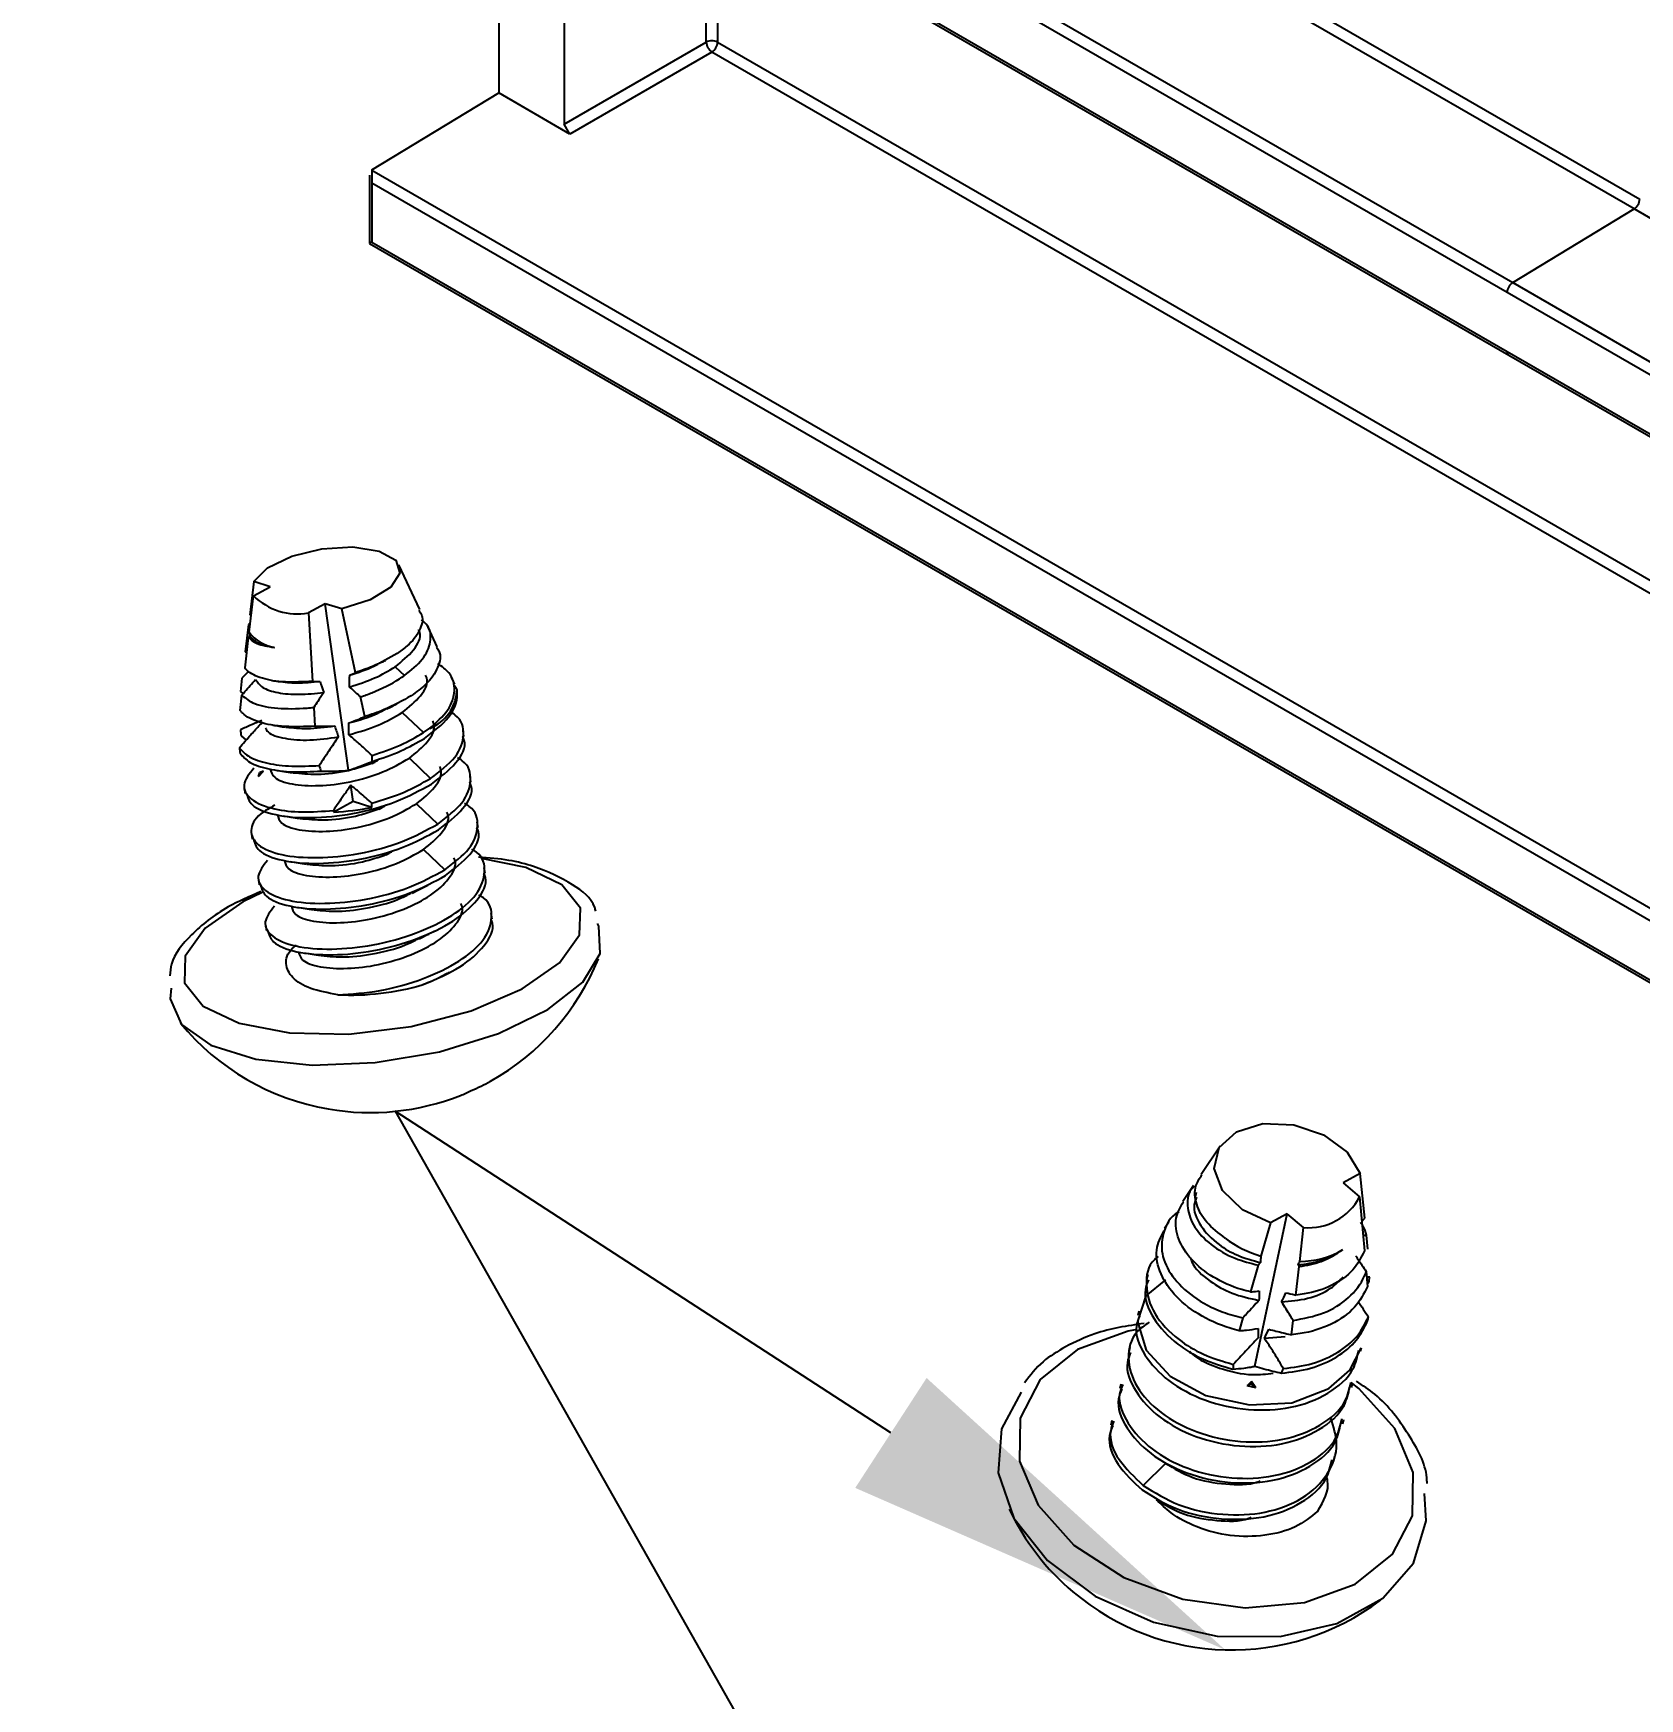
# Model space of a CAD drawing. Extents: x -3.1 to 9.8, y -8.5 to 0.
# Drawn here: x 6.206 to 7.126, y -4.188 to -3.234 of the extents above; entities that cross this region are included whole.
import ezdxf
from ezdxf import colors
from ezdxf.entities.mleader import LeaderData, LeaderLine
from ezdxf.math import Vec2, Vec3

# ---------------------------------------------------------------- set-up
doc = ezdxf.new("R2010")
doc.units = 0
doc.header["$LTSCALE"] = 0.5
doc.header["$MEASUREMENT"] = 0
for name, color, linetype in [('End Cap', 92, 'CONTINUOUS'), ('FAB DWG', 221, 'CONTINUOUS'), ('Hardware', 242, 'CONTINUOUS')]:
    doc.layers.add(name, color=color, linetype=linetype)
doc.styles.add('LSAD_Standard', font='arial.ttf')

msp = doc.modelspace()

# ---------------------------------------------------------------- linework, layer by layer
at = {"layer": 'End Cap', "transparency": 16777216}
for p, q in [((7.12278, -3.33429), (6.56908, -3.01465)), ((6.5723, -3.00898), (7.126, -3.32863)), ((7.05006, -3.38219), (6.49437, -3.0614)), ((6.49776, -3.05583), (7.05327, -3.37652)), ((6.49437, -3.09513), (7.05006, -3.41592)), ((6.49534, -3.09727), (7.05103, -3.41806)), ((6.47228, -3.1046), (6.47228, -3.26785)), ((6.50974, -3.10558), (6.50974, -3.28566)), ((6.59114, -3.23867), (6.59114, -3.15257)), ((6.59766, -3.15633), (6.59766, -3.23871)), ((6.50974, -3.28566), (6.59114, -3.23867)), ((6.59444, -3.24438), (6.51304, -3.29137)), ((7.31088, -3.65798), (6.59444, -3.24438)), ((6.59766, -3.23871), (7.29782, -3.64291)), ((6.39964, -3.31197), (6.47228, -3.26785)), ((6.51304, -3.29137), (6.47228, -3.26785)), ((6.51304, -3.29137), (6.50974, -3.28566)), ((6.39828, -3.315), (6.39828, -3.35412)), ((6.39964, -3.31197), (6.39956, -3.31203)), ((6.39956, -3.31203), (6.39964, -3.3196)), ((6.39956, -3.31203), (7.36324, -3.86835)), ((6.39964, -3.3196), (6.39964, -3.35333)), ((7.36324, -3.87587), (6.39964, -3.3196)), ((7.05327, -3.37652), (7.12278, -3.33429)), ((7.27168, -3.42025), (7.12278, -3.33429)), ((6.39964, -3.35333), (6.39828, -3.35412)), ((6.39828, -3.35412), (7.70378, -4.10777)), ((6.39964, -3.35333), (7.70047, -4.10428)), ((7.05327, -3.37652), (7.27168, -3.5026)), ((7.27168, -3.51012), (7.05006, -3.38219)), ((7.05006, -3.41592), (7.27168, -3.54386)), ((7.05103, -3.41806), (7.27168, -3.54543))]:
    msp.add_line(p, q, dxfattribs=at)
for centre, radius, start, end in [((6.59435, -3.24512), 0.0072, 62.6826, 116.45217), ((6.59865, -3.23814), 0.00753, 183.98784, 236.01314), ((6.59046, -3.23838), 0.0072, 303.54163, 357.32277), ((7.1188, -3.32829), 0.0072, 303.53498, 357.32943), ((7.05725, -3.38252), 0.0072, 123.54128, 177.32409), ((7.05228, -3.4162), 0.00224, 172.78692, 235.90629)]:
    msp.add_arc(centre, radius, start, end, dxfattribs=at)
at = {"layer": 'Hardware', "linetype": 'Continuous', "lineweight": 25, "transparency": 16777216}
for p, q in [((6.4271, -3.56385), (6.41512, -3.53821)), ((6.33198, -3.54781), (6.32961, -3.56715)), ((6.34141, -3.55075), (6.33198, -3.54781)), ((6.32933, -3.57678), (6.33174, -3.55601)), ((6.33174, -3.55601), (6.34141, -3.55075)), ((6.37292, -3.56057), (6.36325, -3.56582)), ((6.36325, -3.56582), (6.3655, -3.60501)), ((6.38631, -3.65589), (6.37292, -3.56057)), ((6.38235, -3.5635), (6.37292, -3.56057)), ((6.39016, -3.60004), (6.38235, -3.5635)), ((6.32896, -3.57243), (6.32705, -3.58805)), ((6.32989, -3.572), (6.32896, -3.57243)), ((6.4371, -3.58525), (6.43179, -3.57389)), ((6.32694, -3.59735), (6.32896, -3.57996)), ((6.32705, -3.58805), (6.32793, -3.58882)), ((6.32896, -3.57996), (6.32964, -3.57917)), ((6.41302, -3.59663), (6.41831, -3.60166)), ((6.32841, -3.59987), (6.32519, -3.60325)), ((6.3655, -3.60501), (6.36994, -3.60501)), ((6.38688, -3.6014), (6.39016, -3.60004)), ((6.44708, -3.60662), (6.44531, -3.60283)), ((6.32412, -3.62167), (6.32513, -3.61295)), ((6.39554, -3.62521), (6.39313, -3.61394)), ((6.36636, -3.61993), (6.36698, -3.63071)), ((6.41706, -3.62281), (6.42925, -3.6344)), ((6.42925, -3.6344), (6.4329, -3.63192)), ((6.45236, -3.63652), (6.45185, -3.63325)), ((6.32468, -3.63621), (6.32759, -3.63865)), ((6.4211, -3.64899), (6.43329, -3.66058)), ((6.33461, -3.6595), (6.33757, -3.65642)), ((6.33461, -3.6595), (6.33539, -3.65726)), ((6.33757, -3.65642), (6.33539, -3.65726)), ((6.33645, -3.65759), (6.33539, -3.65726)), ((6.4564, -3.6627), (6.4559, -3.65943)), ((6.32651, -3.66601), (6.32702, -3.66928)), ((6.38884, -3.67391), (6.37781, -3.67991)), ((6.38884, -3.67391), (6.38753, -3.66454)), ((6.3996, -3.67726), (6.38884, -3.67391)), ((6.42515, -3.67518), (6.43733, -3.68676)), ((6.33056, -3.69219), (6.33106, -3.69546)), ((6.46044, -3.68889), (6.45994, -3.68561)), ((6.42919, -3.70136), (6.44138, -3.71295)), ((6.48773, -3.71171), (6.46241, -3.70656)), ((6.46449, -3.71507), (6.46398, -3.7118)), ((6.3346, -3.71837), (6.33511, -3.72165)), ((6.46853, -3.74125), (6.46803, -3.73798)), ((6.33865, -3.74456), (6.33915, -3.74783)), ((6.44406, -3.77191), (6.4444, -3.77184)), ((6.88563, -3.87128), (6.8747, -3.8875)), ((6.96577, -3.88711), (6.95616, -3.89239)), ((6.95616, -3.89239), (6.96554, -3.90031)), ((6.96846, -3.91269), (6.96577, -3.88711)), ((6.87041, -3.89388), (6.86421, -3.90307)), ((6.87192, -3.89798), (6.87132, -3.90043)), ((6.96554, -3.90031), (6.96829, -3.93138)), ((6.90544, -3.99749), (6.92405, -3.91007)), ((6.92405, -3.91007), (6.91444, -3.91536)), ((6.93343, -3.91799), (6.92405, -3.91007)), ((6.85622, -3.91494), (6.85375, -3.91861)), ((6.91444, -3.91536), (6.90892, -3.93433)), ((6.93122, -3.93742), (6.93343, -3.91799)), ((6.96679, -3.91446), (6.96846, -3.91269)), ((6.97031, -3.93033), (6.96948, -3.92244)), ((6.90741, -3.93951), (6.90295, -3.95484)), ((6.90873, -3.93806), (6.90741, -3.93951)), ((6.92904, -3.95667), (6.93089, -3.94039)), ((6.93089, -3.94039), (6.93033, -3.93947)), ((6.84413, -3.94498), (6.84349, -3.94759)), ((6.96933, -3.94321), (6.97009, -3.95176)), ((6.97133, -3.94639), (6.96962, -3.94644)), ((6.96996, -3.95028), (6.9708, -3.9494)), ((6.83901, -3.96587), (6.83837, -3.96848)), ((6.89861, -3.96975), (6.89647, -3.9771)), ((6.92646, -3.97942), (6.92738, -3.97127)), ((6.83388, -3.98676), (6.83324, -3.98937)), ((6.91099, -3.98144), (6.92289, -3.98043)), ((6.96609, -3.98873), (6.96653, -3.98692)), ((6.82876, -4.00765), (6.82812, -4.01026)), ((6.9036, -4.00615), (6.90114, -4.0087)), ((6.90331, -4.00751), (6.90114, -4.0087)), ((6.90331, -4.00751), (6.9036, -4.00615)), ((6.90612, -4.00988), (6.90331, -4.00751)), ((6.90612, -4.00988), (6.9036, -4.00615)), ((6.96096, -4.00963), (6.9616, -4.00701)), ((6.90612, -4.00988), (6.90114, -4.0087)), ((6.82364, -4.02854), (6.82299, -4.03115)), ((6.95584, -4.03052), (6.95648, -4.0279)), ((6.8543, -4.05311), (6.84157, -4.06576)), ((6.95072, -4.05141), (6.95136, -4.0488))]:
    msp.add_line(p, q, dxfattribs=at)
at = {"layer": 'Hardware', "linetype": 'Continuous', "lineweight": 25, "transparency": 16777216, "flags": 128}
for points in [[(6.33198, -3.54781), (6.33983, -3.5399), (6.35367, -3.53324), (6.37102, -3.52901), (6.38877, -3.52797), (6.40377, -3.53032), (6.41332, -3.53562), (6.41572, -3.54294), (6.41055, -3.55096), (6.39872, -3.55825), (6.38235, -3.5635)], [(6.32519, -3.60325), (6.32472, -3.60705), (6.32427, -3.61074)], [(6.33706, -3.72577), (6.32561, -3.7314), (6.30417, -3.74641), (6.29266, -3.76239), (6.29222, -3.77778), (6.30287, -3.79107), (6.3236, -3.80096), (6.35235, -3.80649), (6.38632, -3.8071), (6.42219, -3.80274), (6.45644, -3.79385), (6.48571, -3.78128), (6.50716, -3.76627), (6.51866, -3.75028), (6.51911, -3.7349), (6.50845, -3.72161), (6.48773, -3.71171)], [(6.28457, -3.78075), (6.28411, -3.78688), (6.29052, -3.80159), (6.30734, -3.81348), (6.33308, -3.8215), (6.36546, -3.82493), (6.40159, -3.82347), (6.43828, -3.81725), (6.47225, -3.80683), (6.50049, -3.79312), (6.52049, -3.77734), (6.53048, -3.7609), (6.52956, -3.74526), (6.5288, -3.74367)], [(6.91444, -3.91536), (6.89836, -3.90783), (6.88694, -3.89676), (6.88222, -3.88412), (6.88505, -3.87218), (6.89492, -3.86307), (6.91007, -3.85841), (6.92779, -3.85904), (6.94491, -3.86485), (6.95837, -3.8748), (6.96577, -3.88711)], [(6.85426, -3.94796), (6.84301, -3.95712), (6.83828, -3.97177), (6.8432, -3.98827), (6.85694, -4.00309), (6.87749, -4.01415), (6.9025, -4.0196), (6.92661, -4.01838), (6.94792, -4.01028), (6.95999, -3.99974), (6.96646, -3.98714), (6.96646, -3.98714)], [(6.83803, -3.97636), (6.833, -3.97733), (6.80389, -3.98792)], [(6.80389, -3.98792), (6.78257, -4.00509), (6.77113, -4.02715), (6.77068, -4.05195), (6.78128, -4.07707), (6.80187, -4.10003), (6.83045, -4.1186), (6.86422, -4.13096), (6.89988, -4.1359), (6.93392, -4.13293), (6.96303, -4.12234), (6.98434, -4.10517), (6.99579, -4.08311), (6.99623, -4.05831), (6.98564, -4.03319), (6.96504, -4.01023), (6.96069, -4.00671)], [(6.77166, -4.01232), (6.7603, -4.03332), (6.75847, -4.0586), (6.76751, -4.08454), (6.78662, -4.10883), (6.8141, -4.1293), (6.8475, -4.14414), (6.88387, -4.15204), (6.91996, -4.15228), (6.95257, -4.14485), (6.97881, -4.13041), (6.99634, -4.11025), (7.0036, -4.08614), (7.00267, -4.07037)]]:
    msp.add_lwpolyline(points, dxfattribs=at)
at = {"layer": 'Hardware', "linetype": 'Continuous', "lineweight": 25, "transparency": 16777216}
for centre, radius, start, end in [((6.35714, -3.52997), 0.03637, 225.71505, 279.67923), ((6.34757, -3.56309), 0.02281, 216.87134, 260.2957), ((6.42318, -3.60863), 0.02524, 292.63532, 355.5926), ((6.3705, -3.52861), 0.15147, 272.76868, 281.07871), ((6.39867, -3.71106), 0.14105, 299.26704, 337.98016), ((6.38751, -3.63804), 0.14672, 267.07763, 286.43513), ((6.39867, -3.71106), 0.14105, 219.57794, 260.20012), ((6.41634, -3.742), 0.10543, 292.40655, 299.11148), ((6.39867, -3.71106), 0.14105, 260.20012, 291.48824), ((6.42792, -3.78539), 0.06117, 291.49675, 297.87478), ((6.93621, -3.88503), 0.03307, 265.17669, 332.47767), ((6.92767, -3.87166), 0.06542, 233.24833, 253.34432), ((6.93101, -3.88826), 0.04916, 270.24798, 300.44336), ((6.89232, -4.019), 0.14105, 205.31742, 229.81342), ((6.89232, -4.019), 0.14105, 229.81342, 307.12084)]:
    msp.add_arc(centre, radius, start, end, dxfattribs=at)
for centre, major_axis, ratio, start_param, end_param in [((6.34761, -3.38041), (-0.01956, 0.34544), 0.102686, 2.169588, 2.178047), ((6.34761, -3.38041), (-0.08755, 0.36627), 0.100669, 2.20664, 2.22896), ((6.34761, -3.38041), (-0.02151, 0.37431), 0.088008, 4.05289, 4.075781), ((6.34761, -3.38041), (-0.02849, 0.49586), 0.088008, 2.099613, 2.107759), ((6.34761, -3.38041), (-0.08755, 0.36627), 0.100669, 2.298219, 2.322185), ((6.34761, -3.38041), (-0.02151, 0.37431), 0.088008, 3.957052, 3.981729), ((6.34761, -3.38041), (-0.02591, 0.45762), 0.102686, 2.176427, 2.184718), ((6.34761, -3.38041), (-0.11599, 0.48521), 0.100669, 2.143666, 2.151741), ((6.34761, -3.38041), (-0.02849, 0.49586), 0.088008, 4.130408, 4.138625), ((6.34761, -3.38041), (-0.11599, 0.48521), 0.100669, 2.209449, 2.211749), ((6.34761, -3.38041), (-0.02849, 0.49586), 0.088008, 4.065522, 4.071643), ((6.95703, -3.75519), (0.03852, 0.31236), 0.101031, 2.193988, 2.208656), ((6.95703, -3.75519), (0.10202, 0.30348), 0.127243, 4.103276, 4.111736), ((6.95703, -3.75519), (0.05103, 0.4138), 0.101031, 4.236351, 4.244568), ((6.95703, -3.75519), (0.03852, 0.31236), 0.101031, 2.27454, 2.297194), ((6.95703, -3.75519), (0.10202, 0.30348), 0.127243, 4.01251, 4.035761), ((6.95703, -3.75519), (0.04257, 0.35262), 0.136973, 4.068841, 4.076916), ((6.95703, -3.75519), (0.03852, 0.31236), 0.101031, 2.367667, 2.392125), ((6.95703, -3.75519), (0.10202, 0.30348), 0.127243, 3.914813, 3.940029), ((6.95703, -3.75519), (0.04257, 0.35262), 0.136973, 4.008833, 4.011133), ((6.95703, -3.75519), (0.05103, 0.4138), 0.101031, 2.205556, 2.213702), ((6.95703, -3.75519), (0.13515, 0.40204), 0.127243, 4.096605, 4.104896)]:
    msp.add_ellipse(centre, major_axis=major_axis, ratio=ratio, start_param=start_param, end_param=end_param, dxfattribs=at)
for points, knots in [([(6.4265, -3.56414), (6.42716, -3.56514), (6.42944, -3.56868), (6.42743, -3.57596), (6.42181, -3.58351), (6.41606, -3.58763), (6.41408, -3.58906)], [0, 0, 0, 0, 0.1357201, 0.4755683, 0.818846, 1, 1, 1, 1]), ([(6.41302, -3.59663), (6.4168, -3.59354), (6.42446, -3.58728), (6.42828, -3.57935), (6.42661, -3.57577), (6.42636, -3.57522)], [0, 0, 0, 0, 0.452169, 0.916389, 1, 1, 1, 1]), ([(6.41831, -3.60166), (6.42209, -3.5986), (6.42966, -3.59246), (6.43377, -3.58238), (6.43335, -3.57449), (6.4293, -3.57082), (6.42807, -3.56971)], [0, 0, 0, 0, 0.2904834, 0.5811722, 0.872461, 1, 1, 1, 1]), ([(6.32896, -3.57996), (6.33033, -3.58119), (6.33332, -3.58388), (6.34008, -3.58498), (6.34373, -3.58557)], [0, 0, 0, 0, 0.460116, 1, 1, 1, 1]), ([(6.32964, -3.57917), (6.33086, -3.58046), (6.33335, -3.58308), (6.33924, -3.58486), (6.3431, -3.58547), (6.34373, -3.58557)], [0, 0, 0, 0, 0.446171, 0.910082, 1, 1, 1, 1]), ([(6.43659, -3.58551), (6.43709, -3.58617), (6.43965, -3.58956), (6.43799, -3.59709), (6.43219, -3.60605), (6.42509, -3.61115), (6.42219, -3.61323)], [0, 0, 0, 0, 0.0817021, 0.4207681, 0.7638918, 1, 1, 1, 1]), ([(6.3655, -3.60501), (6.36017, -3.60528), (6.34921, -3.60583), (6.33611, -3.60359), (6.32938, -3.60028), (6.32737, -3.59787), (6.32694, -3.59735)], [0, 0, 0, 0, 0.293713, 0.603502, 0.914228, 1, 1, 1, 1]), ([(6.38682, -3.60826), (6.39178, -3.60665), (6.40154, -3.60349), (6.40924, -3.59889), (6.41302, -3.59663)], [0, 0, 0, 0, 0.508492, 1, 1, 1, 1]), ([(6.38688, -3.6014), (6.39171, -3.59987), (6.39842, -3.59773), (6.40373, -3.59466), (6.40522, -3.5938)], [0, 0, 0, 0, 0.719636, 1, 1, 1, 1]), ([(6.41408, -3.58906), (6.40962, -3.59167), (6.40246, -3.59586), (6.39353, -3.59889), (6.39016, -3.60004)], [0, 0, 0, 0, 0.622093, 1, 1, 1, 1]), ([(6.4052, -3.59409), (6.40555, -3.59391), (6.40626, -3.59355), (6.40698, -3.59319), (6.40734, -3.59301)], [0, 0, 0, 0, 0.499939, 1, 1, 1, 1]), ([(6.4329, -3.63192), (6.43669, -3.62848), (6.44444, -3.62146), (6.44786, -3.61019), (6.44582, -3.60093), (6.43975, -3.59654), (6.43745, -3.59487)], [0, 0, 0, 0, 0.268226, 0.548179, 0.828411, 1, 1, 1, 1]), ([(6.32513, -3.61295), (6.32572, -3.61226), (6.32832, -3.60921), (6.33096, -3.60625), (6.333, -3.60397)], [0, 0, 0, 0, 0.228635, 1, 1, 1, 1]), ([(6.333, -3.60397), (6.33404, -3.60556), (6.33615, -3.60882), (6.34526, -3.61173), (6.3575, -3.61284), (6.36723, -3.61189), (6.37199, -3.61142)], [0, 0, 0, 0, 0.2484, 0.507163, 0.758658, 1, 1, 1, 1]), ([(6.34233, -3.60449), (6.3429, -3.60458), (6.34404, -3.60477), (6.34524, -3.60497), (6.34584, -3.60507)], [0, 0, 0, 0, 0.500357, 1, 1, 1, 1]), ([(6.3461, -3.605), (6.34945, -3.60543), (6.35638, -3.60631), (6.36532, -3.60545), (6.36994, -3.60501)], [0, 0, 0, 0, 0.48332, 1, 1, 1, 1]), ([(6.39313, -3.61394), (6.3953, -3.61316), (6.40338, -3.61026), (6.41195, -3.60593), (6.41734, -3.60232), (6.41831, -3.60166)], [0, 0, 0, 0, 0.231416, 0.860593, 1, 1, 1, 1]), ([(6.41706, -3.62281), (6.42084, -3.61972), (6.42851, -3.61347), (6.43232, -3.60553), (6.43066, -3.60195), (6.4304, -3.6014)], [0, 0, 0, 0, 0.45218, 0.916388, 1, 1, 1, 1]), ([(6.44651, -3.60692), (6.44712, -3.60764), (6.44808, -3.60877), (6.44828, -3.61008), (6.44835, -3.61057)], [0, 0, 0, 0, 0.630323, 1, 1, 1, 1]), ([(6.32427, -3.61074), (6.32459, -3.61102), (6.32512, -3.61149), (6.32565, -3.61194), (6.32585, -3.61211)], [0, 0, 0, 0, 0.615922, 1, 1, 1, 1]), ([(6.32513, -3.61295), (6.32725, -3.61472), (6.33154, -3.61829), (6.34505, -3.62078), (6.35767, -3.62078), (6.36509, -3.62005), (6.36636, -3.61993)], [0, 0, 0, 0, 0.307545, 0.621472, 0.935172, 1, 1, 1, 1]), ([(6.37199, -3.61142), (6.37087, -3.6131), (6.36899, -3.61593), (6.36712, -3.61877), (6.36636, -3.61993)], [0, 0, 0, 0, 0.59401, 1, 1, 1, 1]), ([(6.39313, -3.61394), (6.39265, -3.6135), (6.39056, -3.61157), (6.38845, -3.6097), (6.38682, -3.60826)], [0, 0, 0, 0, 0.228727, 1, 1, 1, 1]), ([(6.42219, -3.61323), (6.41716, -3.61611), (6.40917, -3.62069), (6.39922, -3.62399), (6.39554, -3.62521)], [0, 0, 0, 0, 0.6293388, 1, 1, 1, 1]), ([(6.42975, -3.63767), (6.43494, -3.63372), (6.44545, -3.62572), (6.44886, -3.61603), (6.44841, -3.61124), (6.44835, -3.61057)], [0, 0, 0, 0, 0.455945, 0.923916, 1, 1, 1, 1]), ([(6.36698, -3.63071), (6.36112, -3.63094), (6.34894, -3.63142), (6.33432, -3.62876), (6.32683, -3.62493), (6.32458, -3.62222), (6.32412, -3.62167)], [0, 0, 0, 0, 0.2912819, 0.6047438, 0.9190371, 1, 1, 1, 1]), ([(6.38633, -3.63563), (6.39216, -3.63398), (6.40363, -3.63071), (6.41263, -3.62542), (6.41706, -3.62281)], [0, 0, 0, 0, 0.50758, 1, 1, 1, 1]), ([(6.38649, -3.6288), (6.39218, -3.62722), (6.40007, -3.62502), (6.40628, -3.62152), (6.40801, -3.62054)], [0, 0, 0, 0, 0.721513, 1, 1, 1, 1]), ([(6.38649, -3.6288), (6.38824, -3.62814), (6.39128, -3.62699), (6.39427, -3.62574), (6.39554, -3.62521)], [0, 0, 0, 0, 0.577265, 1, 1, 1, 1]), ([(6.4082, -3.62081), (6.40913, -3.62034), (6.41099, -3.6194), (6.41292, -3.61842), (6.41389, -3.61794)], [0, 0, 0, 0, 0.49984, 1, 1, 1, 1]), ([(6.43329, -3.66058), (6.43852, -3.65661), (6.44913, -3.64857), (6.45311, -3.63555), (6.45124, -3.62653), (6.4456, -3.62314), (6.44467, -3.62258)], [0, 0, 0, 0, 0.311908, 0.632042, 0.939451, 1, 1, 1, 1]), ([(6.32372, -3.64311), (6.32477, -3.64189), (6.32743, -3.6388), (6.33175, -3.6339), (6.33509, -3.63036), (6.33676, -3.62859)], [0, 0, 0, 0, 0.245575, 0.622608, 1, 1, 1, 1]), ([(6.33655, -3.62748), (6.33454, -3.6283), (6.33149, -3.62956), (6.32742, -3.63135), (6.32534, -3.63228), (6.3243, -3.63275)], [0, 0, 0, 0, 0.487727, 0.74386, 1, 1, 1, 1]), ([(6.33872, -3.6317), (6.33909, -3.6325), (6.34038, -3.63527), (6.34926, -3.63796), (6.36343, -3.63916), (6.37484, -3.63763), (6.38043, -3.63689)], [0, 0, 0, 0, 0.1245576, 0.4258438, 0.7182315, 1, 1, 1, 1]), ([(6.3429, -3.63011), (6.34404, -3.63029), (6.34632, -3.63066), (6.34887, -3.63108), (6.35014, -3.63129)], [0, 0, 0, 0, 0.500967, 1, 1, 1, 1]), ([(6.35054, -3.6312), (6.35439, -3.63165), (6.36242, -3.63261), (6.37285, -3.63125), (6.37829, -3.63054)], [0, 0, 0, 0, 0.478591, 1, 1, 1, 1]), ([(6.36698, -3.63071), (6.36867, -3.63075), (6.37243, -3.63082), (6.3762, -3.63064), (6.37829, -3.63054)], [0, 0, 0, 0, 0.447678, 1, 1, 1, 1]), ([(6.39972, -3.64746), (6.39863, -3.64644), (6.39587, -3.64389), (6.39142, -3.6399), (6.38803, -3.63706), (6.38633, -3.63563)], [0, 0, 0, 0, 0.248571, 0.624132, 1, 1, 1, 1]), ([(6.39972, -3.64746), (6.40529, -3.64559), (6.41624, -3.64192), (6.42496, -3.63687), (6.42925, -3.6344)], [0, 0, 0, 0, 0.508741, 1, 1, 1, 1]), ([(6.4211, -3.64899), (6.42489, -3.64591), (6.43255, -3.63965), (6.43637, -3.63171), (6.4347, -3.62813), (6.43445, -3.62759)], [0, 0, 0, 0, 0.45218, 0.916387, 1, 1, 1, 1]), ([(6.32372, -3.64311), (6.32536, -3.64493), (6.32871, -3.64864), (6.3394, -3.65217), (6.35316, -3.65397), (6.36408, -3.65348), (6.36943, -3.65323)], [0, 0, 0, 0, 0.247698, 0.505138, 0.757219, 1, 1, 1, 1]), ([(6.38043, -3.63689), (6.37858, -3.63959), (6.37581, -3.64365), (6.37216, -3.64912), (6.37034, -3.65186), (6.36943, -3.65323)], [0, 0, 0, 0, 0.499962, 0.74998, 1, 1, 1, 1]), ([(6.39972, -3.65088), (6.40539, -3.649), (6.41653, -3.6453), (6.4254, -3.64018), (6.42975, -3.63767)], [0, 0, 0, 0, 0.508735, 1, 1, 1, 1]), ([(6.43379, -3.66385), (6.43883, -3.65993), (6.44904, -3.65198), (6.45416, -3.6419), (6.45198, -3.63736), (6.45165, -3.63667)], [0, 0, 0, 0, 0.452214, 0.916375, 1, 1, 1, 1]), ([(6.32412, -3.64621), (6.32575, -3.64807), (6.32906, -3.65185), (6.33989, -3.65545), (6.35388, -3.65727), (6.36499, -3.65673), (6.37043, -3.65646)], [0, 0, 0, 0, 0.247628, 0.505156, 0.757318, 1, 1, 1, 1]), ([(6.33193, -3.65479), (6.32938, -3.65802), (6.32437, -3.66435), (6.32933, -3.67306), (6.34189, -3.6783), (6.35899, -3.68033), (6.37143, -3.67946), (6.37753, -3.67903)], [0, 0, 0, 0, 0.223034, 0.437202, 0.658289, 0.832637, 1, 1, 1, 1]), ([(6.34139, -3.6553), (6.34189, -3.65696), (6.34303, -3.66073), (6.35321, -3.66429), (6.36871, -3.66525), (6.38735, -3.66306), (6.40627, -3.65748), (6.4162, -3.6518), (6.4211, -3.64899)], [0, 0, 0, 0, 0.1368998, 0.3109099, 0.484922, 0.6534413, 0.8289965, 1, 1, 1, 1]), ([(6.35442, -3.65735), (6.35885, -3.6578), (6.36801, -3.65873), (6.38503, -3.65687), (6.39554, -3.65332), (6.40018, -3.65176)], [0, 0, 0, 0, 0.343878, 0.711004, 1, 1, 1, 1]), ([(6.38631, -3.65589), (6.38815, -3.65527), (6.39134, -3.65419), (6.39579, -3.65248), (6.39841, -3.65141), (6.39972, -3.65088)], [0, 0, 0, 0, 0.407666, 0.703814, 1, 1, 1, 1]), ([(6.3999, -3.65219), (6.40052, -3.65176), (6.40176, -3.65092), (6.4031, -3.65005), (6.40377, -3.64962)], [0, 0, 0, 0, 0.499921, 1, 1, 1, 1]), ([(6.42515, -3.67518), (6.42893, -3.67209), (6.4366, -3.66583), (6.44041, -3.6579), (6.43874, -3.65432), (6.43849, -3.65377)], [0, 0, 0, 0, 0.452171, 0.916394, 1, 1, 1, 1]), ([(6.43733, -3.68676), (6.44257, -3.68279), (6.45317, -3.67475), (6.45716, -3.66173), (6.45528, -3.65271), (6.44964, -3.64932), (6.44871, -3.64876)], [0, 0, 0, 0, 0.311902, 0.632044, 0.939454, 1, 1, 1, 1]), ([(6.32773, -3.66913), (6.32841, -3.67147), (6.32996, -3.67676), (6.34353, -3.68199), (6.36416, -3.68381), (6.38891, -3.68139), (6.41407, -3.67458), (6.42728, -3.6674), (6.43379, -3.66385)], [0, 0, 0, 0, 0.136922, 0.310917, 0.484913, 0.65346, 0.828985, 1, 1, 1, 1]), ([(6.34479, -3.65595), (6.34623, -3.65618), (6.34912, -3.65665), (6.35242, -3.65718), (6.35406, -3.65745)], [0, 0, 0, 0, 0.501166, 1, 1, 1, 1]), ([(6.37043, -3.65646), (6.37181, -3.65648), (6.37456, -3.65653), (6.37985, -3.65645), (6.38377, -3.65611), (6.38631, -3.65589)], [0, 0, 0, 0, 0.260976, 0.521964, 1, 1, 1, 1]), ([(6.39962, -3.67483), (6.406, -3.67287), (6.41853, -3.66901), (6.42843, -3.66336), (6.43329, -3.66058)], [0, 0, 0, 0, 0.508542, 1, 1, 1, 1]), ([(6.43784, -3.69004), (6.44288, -3.68611), (6.45308, -3.67817), (6.45821, -3.66808), (6.45603, -3.66354), (6.4557, -3.66285)], [0, 0, 0, 0, 0.452219, 0.916366, 1, 1, 1, 1]), ([(6.38753, -3.66454), (6.38614, -3.66652), (6.38376, -3.6699), (6.38043, -3.67474), (6.3785, -3.6776), (6.37753, -3.67903)], [0, 0, 0, 0, 0.413113, 0.706536, 1, 1, 1, 1]), ([(6.39962, -3.67483), (6.39845, -3.67378), (6.39611, -3.67169), (6.39209, -3.66822), (6.38921, -3.6659), (6.38753, -3.66454)], [0, 0, 0, 0, 0.292981, 0.585961, 1, 1, 1, 1]), ([(6.34403, -3.67596), (6.3411, -3.67761), (6.33283, -3.68226), (6.32904, -3.69058), (6.33321, -3.69922), (6.3469, -3.70493), (6.36774, -3.70671), (6.39244, -3.7043), (6.41761, -3.69749), (6.43082, -3.69031), (6.43733, -3.68676)], [0, 0, 0, 0, 0.074107, 0.208737, 0.338013, 0.47147, 0.604924, 0.734202, 0.868831, 1, 1, 1, 1]), ([(6.34544, -3.68149), (6.34594, -3.68315), (6.34707, -3.68692), (6.35726, -3.69047), (6.37276, -3.69143), (6.3914, -3.68924), (6.41032, -3.68366), (6.42025, -3.67798), (6.42515, -3.67518)], [0, 0, 0, 0, 0.136899, 0.31091, 0.484921, 0.653443, 0.828997, 1, 1, 1, 1]), ([(6.34883, -3.68213), (6.35028, -3.68236), (6.35316, -3.68283), (6.35646, -3.68337), (6.3581, -3.68364)], [0, 0, 0, 0, 0.501163, 1, 1, 1, 1]), ([(6.35846, -3.68353), (6.36289, -3.68398), (6.37205, -3.68491), (6.38907, -3.68305), (6.39959, -3.6795), (6.40422, -3.67794)], [0, 0, 0, 0, 0.3438772, 0.7109956, 1, 1, 1, 1]), ([(6.40395, -3.67837), (6.40456, -3.67795), (6.4058, -3.6771), (6.40714, -3.67623), (6.40781, -3.6758)], [0, 0, 0, 0, 0.499936, 1, 1, 1, 1]), ([(6.42919, -3.70136), (6.43297, -3.69827), (6.44064, -3.69201), (6.44446, -3.68408), (6.44279, -3.6805), (6.44253, -3.67995)], [0, 0, 0, 0, 0.452177, 0.916383, 1, 1, 1, 1]), ([(6.44138, -3.71295), (6.44661, -3.70898), (6.45721, -3.70093), (6.4612, -3.68792), (6.45932, -3.67889), (6.45369, -3.6755), (6.45276, -3.67494)], [0, 0, 0, 0, 0.311909, 0.632044, 0.939454, 1, 1, 1, 1]), ([(6.33177, -3.69532), (6.33245, -3.69765), (6.334, -3.70294), (6.34757, -3.70817), (6.3682, -3.70999), (6.39296, -3.70757), (6.41812, -3.70076), (6.43132, -3.69358), (6.43784, -3.69004)], [0, 0, 0, 0, 0.136922, 0.31092, 0.484916, 0.653462, 0.828989, 1, 1, 1, 1]), ([(6.44188, -3.71622), (6.44692, -3.7123), (6.45713, -3.70435), (6.46225, -3.69426), (6.46007, -3.68972), (6.45974, -3.68903)], [0, 0, 0, 0, 0.452214, 0.916375, 1, 1, 1, 1]), ([(6.34381, -3.73377), (6.34139, -3.73685), (6.33652, -3.74303), (6.34148, -3.7516), (6.35494, -3.75729), (6.37581, -3.75907), (6.4006, -3.75669), (6.4254, -3.74975), (6.44653, -3.7395), (6.46095, -3.72702), (6.46533, -3.71413), (6.46336, -3.70507), (6.45773, -3.70168), (6.4568, -3.70113)], [0, 0, 0, 0, 0.095877, 0.192331, 0.291902, 0.391473, 0.487927, 0.588375, 0.686239, 0.784102, 0.88455, 0.981003, 1, 1, 1, 1]), ([(6.34948, -3.70767), (6.34998, -3.70933), (6.35112, -3.7131), (6.3613, -3.71665), (6.3768, -3.71761), (6.39544, -3.71542), (6.41436, -3.70984), (6.42429, -3.70416), (6.42919, -3.70136)], [0, 0, 0, 0, 0.1369, 0.310911, 0.484921, 0.653441, 0.828996, 1, 1, 1, 1]), ([(6.40799, -3.70455), (6.40861, -3.70413), (6.40984, -3.70329), (6.41119, -3.70242), (6.41186, -3.70198)], [0, 0, 0, 0, 0.499934, 1, 1, 1, 1]), ([(6.33977, -3.70759), (6.33734, -3.71067), (6.33248, -3.71685), (6.33744, -3.72541), (6.35089, -3.73111), (6.37179, -3.7329), (6.39648, -3.73048), (6.42166, -3.72367), (6.43486, -3.71649), (6.44138, -3.71295)], [0, 0, 0, 0, 0.139714, 0.280267, 0.425365, 0.570463, 0.711017, 0.857392, 1, 1, 1, 1]), ([(6.35287, -3.70831), (6.35432, -3.70855), (6.35721, -3.70901), (6.3605, -3.70955), (6.36215, -3.70982)], [0, 0, 0, 0, 0.501166, 1, 1, 1, 1]), ([(6.35353, -3.73385), (6.35402, -3.73551), (6.35516, -3.73928), (6.36535, -3.74284), (6.38083, -3.74379), (6.39955, -3.74162), (6.41814, -3.73596), (6.4342, -3.72779), (6.4444, -3.71812), (6.44851, -3.71026), (6.44683, -3.70668), (6.44658, -3.70613)], [0, 0, 0, 0, 0.099333, 0.225595, 0.351856, 0.474133, 0.601515, 0.725595, 0.849675, 0.977056, 1, 1, 1, 1]), ([(6.3625, -3.70972), (6.36693, -3.71017), (6.3761, -3.7111), (6.39311, -3.70923), (6.40363, -3.70569), (6.40826, -3.70412)], [0, 0, 0, 0, 0.343879, 0.710996, 1, 1, 1, 1]), ([(6.52786, -3.73666), (6.52769, -3.73594), (6.52618, -3.72959), (6.51407, -3.72036), (6.4969, -3.71209), (6.47815, -3.7071), (6.46661, -3.70621), (6.46068, -3.70575)], [0, 0, 0, 0, 0.036167, 0.317389, 0.647076, 0.818493, 1, 1, 1, 1]), ([(6.33581, -3.7215), (6.3365, -3.72383), (6.33805, -3.72912), (6.35161, -3.73435), (6.37224, -3.73617), (6.397, -3.73376), (6.42216, -3.72694), (6.43537, -3.71976), (6.44188, -3.71622)], [0, 0, 0, 0, 0.136922, 0.310917, 0.484914, 0.653461, 0.828989, 1, 1, 1, 1]), ([(6.33986, -3.74768), (6.34054, -3.75001), (6.34209, -3.75531), (6.35566, -3.76054), (6.37626, -3.76235), (6.40113, -3.75996), (6.42585, -3.75303), (6.44721, -3.74273), (6.4608, -3.73044), (6.46631, -3.72045), (6.46412, -3.71591), (6.46378, -3.71521)], [0, 0, 0, 0, 0.0993512, 0.2256024, 0.3518543, 0.4741539, 0.6015152, 0.7256038, 0.8496897, 0.9770537, 1, 1, 1, 1]), ([(6.33592, -3.7255), (6.32945, -3.72833), (6.3132, -3.73544), (6.29611, -3.74952), (6.28481, -3.76295), (6.28405, -3.77143), (6.28385, -3.77368)], [0, 0, 0, 0, 0.228274, 0.573552, 0.88719, 1, 1, 1, 1]), ([(6.36655, -3.7359), (6.371, -3.73637), (6.38021, -3.73735), (6.39845, -3.73495), (6.41371, -3.73083), (6.42071, -3.727), (6.42257, -3.72598)], [0, 0, 0, 0, 0.279084, 0.577035, 0.887413, 1, 1, 1, 1]), ([(6.38003, -3.78457), (6.38806, -3.7841), (6.40421, -3.78314), (6.42949, -3.77588), (6.45056, -3.76569), (6.465, -3.75319), (6.46937, -3.74031), (6.46741, -3.73126), (6.46177, -3.72787), (6.46085, -3.72731)], [0, 0, 0, 0, 0.16268, 0.326926, 0.486951, 0.646972, 0.811218, 0.968935, 1, 1, 1, 1]), ([(6.42275, -3.72634), (6.42417, -3.72562), (6.427, -3.72418), (6.4301, -3.72263), (6.43165, -3.72186)], [0, 0, 0, 0, 0.499398, 1, 1, 1, 1]), ([(6.35692, -3.7345), (6.35837, -3.73473), (6.36125, -3.73519), (6.36455, -3.73573), (6.36619, -3.736)], [0, 0, 0, 0, 0.501162, 1, 1, 1, 1]), ([(6.35757, -3.76004), (6.35807, -3.76169), (6.3592, -3.76546), (6.36939, -3.76902), (6.38487, -3.76997), (6.4036, -3.76781), (6.42218, -3.76214), (6.43825, -3.75397), (6.44845, -3.74431), (6.45255, -3.73645), (6.45088, -3.73286), (6.45062, -3.73232)], [0, 0, 0, 0, 0.099334, 0.225595, 0.351858, 0.474136, 0.601516, 0.725595, 0.849675, 0.977056, 1, 1, 1, 1]), ([(6.4268, -3.75252), (6.42821, -3.7518), (6.43105, -3.75037), (6.43415, -3.74882), (6.4357, -3.74804)], [0, 0, 0, 0, 0.4994, 1, 1, 1, 1]), ([(6.42902, -3.77877), (6.4365, -3.77554), (6.45131, -3.76915), (6.4648, -3.75658), (6.47035, -3.74663), (6.46816, -3.74209), (6.46783, -3.7414)], [0, 0, 0, 0, 0.315951, 0.625293, 0.942793, 1, 1, 1, 1]), ([(6.38003, -3.78457), (6.37452, -3.78355), (6.36353, -3.7815), (6.35324, -3.77502), (6.34953, -3.76708), (6.3512, -3.76024), (6.35556, -3.75677), (6.35641, -3.75609)], [0, 0, 0, 0, 0.238813, 0.477338, 0.715182, 0.944242, 1, 1, 1, 1]), ([(6.37059, -3.76208), (6.37504, -3.76255), (6.38425, -3.76353), (6.40249, -3.76113), (6.41775, -3.75701), (6.42475, -3.75318), (6.42661, -3.75216)], [0, 0, 0, 0, 0.2790849, 0.5770294, 0.8874136, 1, 1, 1, 1]), ([(6.36096, -3.76068), (6.36241, -3.76091), (6.3653, -3.76138), (6.36859, -3.76192), (6.37023, -3.76218)], [0, 0, 0, 0, 0.501164, 1, 1, 1, 1]), ([(6.44395, -3.77168), (6.44076, -3.7735), (6.43626, -3.77608), (6.43065, -3.77816), (6.42902, -3.77877)], [0, 0, 0, 0, 0.708245, 1, 1, 1, 1]), ([(6.88853, -3.92407), (6.88469, -3.92112), (6.87702, -3.91522), (6.87144, -3.90459), (6.87049, -3.8949), (6.87383, -3.88986), (6.87519, -3.88781)], [0, 0, 0, 0, 0.2699736, 0.540662, 0.8128045, 1, 1, 1, 1]), ([(6.87083, -3.8942), (6.8702, -3.89485), (6.86684, -3.8983), (6.86632, -3.90681), (6.87012, -3.91777), (6.8798, -3.928), (6.89281, -3.93581), (6.90292, -3.93838), (6.90741, -3.93951)], [0, 0, 0, 0, 0.0469628, 0.2498954, 0.4478065, 0.6451938, 0.8425167, 1, 1, 1, 1]), ([(6.87213, -3.90066), (6.87158, -3.90201), (6.86952, -3.90705), (6.87365, -3.91702), (6.88313, -3.92712), (6.89553, -3.93442), (6.90428, -3.93684), (6.90873, -3.93806)], [0, 0, 0, 0, 0.0977, 0.363845, 0.623091, 0.80824, 1, 1, 1, 1]), ([(6.86209, -3.90889), (6.86185, -3.90902), (6.857, -3.91158), (6.85272, -3.92008), (6.85122, -3.93281), (6.8574, -3.94609), (6.86959, -3.95796), (6.88436, -3.96601), (6.89477, -3.96874), (6.89861, -3.96975)], [0, 0, 0, 0, 0.0094346, 0.1896717, 0.3696296, 0.545304, 0.7212512, 0.8971127, 1, 1, 1, 1]), ([(6.90295, -3.95484), (6.90128, -3.95442), (6.89369, -3.95247), (6.88114, -3.94685), (6.86844, -3.9365), (6.861, -3.92463), (6.85917, -3.9128), (6.86286, -3.90627), (6.86455, -3.90326)], [0, 0, 0, 0, 0.054243, 0.24732, 0.44025, 0.635673, 0.832601, 1, 1, 1, 1]), ([(6.89647, -3.9771), (6.89473, -3.97663), (6.88637, -3.97439), (6.87246, -3.96804), (6.85828, -3.95633), (6.85003, -3.9429), (6.84806, -3.92957), (6.85222, -3.92221), (6.85413, -3.91883)], [0, 0, 0, 0, 0.050926, 0.244925, 0.438803, 0.634923, 0.832382, 1, 1, 1, 1]), ([(6.96948, -3.92244), (6.96897, -3.92062), (6.96828, -3.91812), (6.96658, -3.91581), (6.96612, -3.91518)], [0, 0, 0, 0, 0.724423, 1, 1, 1, 1]), ([(6.96829, -3.93138), (6.96639, -3.93518), (6.96249, -3.94297), (6.95014, -3.95164), (6.93802, -3.95561), (6.93064, -3.95648), (6.92904, -3.95667)], [0, 0, 0, 0, 0.293712, 0.603502, 0.914234, 1, 1, 1, 1]), ([(6.93033, -3.93947), (6.93459, -3.93884), (6.94329, -3.93757), (6.95148, -3.93371), (6.9553, -3.93107), (6.95592, -3.93064)], [0, 0, 0, 0, 0.446166, 0.910081, 1, 1, 1, 1]), ([(6.93089, -3.94039), (6.93526, -3.93961), (6.94477, -3.93792), (6.95201, -3.93319), (6.95592, -3.93064)], [0, 0, 0, 0, 0.460114, 1, 1, 1, 1]), ([(6.96948, -3.92244), (6.96904, -3.92244), (6.96838, -3.92246), (6.96772, -3.9225), (6.9675, -3.92251)], [0, 0, 0, 0, 0.675082, 1, 1, 1, 1]), ([(6.85015, -3.93459), (6.84945, -3.93513), (6.84414, -3.9392), (6.84225, -3.95119), (6.84655, -3.96739), (6.85961, -3.98133), (6.87578, -3.99125), (6.88726, -3.99467), (6.8931, -3.99641)], [0, 0, 0, 0, 0.032322, 0.246266, 0.469069, 0.686143, 0.840337, 1, 1, 1, 1]), ([(6.86866, -3.93519), (6.86889, -3.93606), (6.87017, -3.94088), (6.87875, -3.94843), (6.89214, -3.95628), (6.90256, -3.95858), (6.90785, -3.95974)], [0, 0, 0, 0, 0.0757416, 0.4206254, 0.7055107, 1, 1, 1, 1]), ([(6.96321, -3.93416), (6.96443, -3.93595), (6.96647, -3.93896), (6.96851, -3.94198), (6.96933, -3.94321)], [0, 0, 0, 0, 0.593998, 1, 1, 1, 1]), ([(6.84457, -3.94789), (6.84382, -3.94973), (6.84105, -3.95659), (6.84643, -3.97018), (6.85892, -3.98396), (6.87537, -3.994), (6.88704, -3.99741), (6.89297, -3.99914)], [0, 0, 0, 0, 0.097387, 0.362611, 0.621012, 0.807211, 1, 1, 1, 1]), ([(6.92085, -3.9606), (6.92589, -3.96014), (6.93617, -3.95921), (6.94868, -3.95395), (6.9539, -3.94856), (6.95614, -3.94626)], [0, 0, 0, 0, 0.354665, 0.724116, 1, 1, 1, 1]), ([(6.92738, -3.97127), (6.93343, -3.97011), (6.94564, -3.96776), (6.95996, -3.9586), (6.9669, -3.94959), (6.96898, -3.94414), (6.96933, -3.94321)], [0, 0, 0, 0, 0.307551, 0.621479, 0.935174, 1, 1, 1, 1]), ([(6.90785, -3.95974), (6.90558, -3.96219), (6.9025, -3.96552), (6.89942, -3.96887), (6.89861, -3.96975)], [0, 0, 0, 0, 0.735493, 1, 1, 1, 1]), ([(6.90295, -3.95484), (6.90326, -3.95482), (6.90494, -3.95469), (6.90665, -3.9545), (6.90804, -3.95434)], [0, 0, 0, 0, 0.1871914, 1, 1, 1, 1]), ([(6.92325, -3.95534), (6.92495, -3.95574), (6.92688, -3.95619), (6.92881, -3.95662), (6.92904, -3.95667)], [0, 0, 0, 0, 0.881816, 1, 1, 1, 1]), ([(6.97009, -3.95176), (6.96797, -3.95589), (6.96357, -3.96445), (6.94978, -3.97398), (6.93629, -3.9783), (6.92813, -3.97923), (6.92646, -3.97942)], [0, 0, 0, 0, 0.291283, 0.604743, 0.919037, 1, 1, 1, 1]), ([(6.83945, -3.96878), (6.8387, -3.97062), (6.83592, -3.97748), (6.84131, -3.99105), (6.85504, -4.00632), (6.87642, -4.01786), (6.90149, -4.02328), (6.92688, -4.02213), (6.94821, -4.01382), (6.96208, -4.00174), (6.96421, -3.99206), (6.96501, -3.98844)], [0, 0, 0, 0, 0.0467695, 0.174131, 0.2982181, 0.422305, 0.5496676, 0.6719662, 0.7982173, 0.9244688, 1, 1, 1, 1]), ([(6.92738, -3.97127), (6.92689, -3.97045), (6.92476, -3.96686), (6.92255, -3.96332), (6.92085, -3.9606)], [0, 0, 0, 0, 0.228648, 1, 1, 1, 1]), ([(6.92188, -3.99879), (6.9275, -3.99806), (6.93896, -3.99655), (6.95347, -3.98988), (6.96483, -3.98069), (6.96872, -3.97297), (6.97063, -3.96918)], [0, 0, 0, 0, 0.2476965, 0.5051404, 0.7572195, 1, 1, 1, 1]), ([(6.96466, -3.9604), (6.96467, -3.96041), (6.96567, -3.96187), (6.96766, -3.9648), (6.96964, -3.96772), (6.97063, -3.96918)], [0, 0, 0, 0, 0.003901, 0.501945, 1, 1, 1, 1]), ([(6.84208, -3.97288), (6.83234, -3.97438), (6.81595, -3.97691), (6.80255, -3.98357), (6.79711, -3.98627)], [0, 0, 0, 0, 0.594427, 1, 1, 1, 1]), ([(6.84493, -3.97228), (6.84236, -3.97407), (6.83492, -3.97928), (6.83176, -3.99285), (6.83638, -4.00919), (6.85067, -4.02463), (6.8719, -4.03613), (6.89702, -4.04157), (6.92239, -4.0404), (6.94372, -4.0321), (6.9576, -4.02002), (6.95973, -4.01034), (6.96053, -4.00671)], [0, 0, 0, 0, 0.056663, 0.163931, 0.275639, 0.384474, 0.493309, 0.605018, 0.712286, 0.823019, 0.933753, 1, 1, 1, 1]), ([(6.89647, -3.9771), (6.89677, -3.97708), (6.89817, -3.97698), (6.90177, -3.97669), (6.90516, -3.97619), (6.90742, -3.97586)], [0, 0, 0, 0, 0.084273, 0.389141, 1, 1, 1, 1]), ([(6.91349, -3.97626), (6.91623, -3.97696), (6.92034, -3.97802), (6.92466, -3.97901), (6.92624, -3.97937), (6.92646, -3.97942)], [0, 0, 0, 0, 0.633429, 0.950259, 1, 1, 1, 1]), ([(6.92072, -4.00144), (6.92644, -4.00072), (6.93809, -3.99925), (6.95285, -3.99251), (6.96435, -3.98316), (6.96822, -3.97529), (6.97012, -3.97143)], [0, 0, 0, 0, 0.247628, 0.505154, 0.757318, 1, 1, 1, 1]), ([(6.79711, -3.98627), (6.79253, -3.98894), (6.78296, -3.99452), (6.77681, -4.00264), (6.7736, -4.00688)], [0, 0, 0, 0, 0.477932, 1, 1, 1, 1]), ([(6.86807, -3.98876), (6.86858, -3.98933), (6.87248, -3.99357), (6.88523, -3.99903), (6.90184, -4.00306), (6.91212, -4.0019), (6.91607, -4.00146)], [0, 0, 0, 0, 0.054609, 0.409318, 0.773463, 1, 1, 1, 1]), ([(6.90733, -3.9812), (6.90495, -3.98372), (6.90138, -3.98749), (6.89664, -3.99258), (6.89428, -3.99514), (6.8931, -3.99641)], [0, 0, 0, 0, 0.499934, 0.749982, 1, 1, 1, 1]), ([(6.92188, -3.99879), (6.92102, -3.99735), (6.91882, -3.99369), (6.91523, -3.98787), (6.9124, -3.98359), (6.91099, -3.98144)], [0, 0, 0, 0, 0.245578, 0.622603, 1, 1, 1, 1]), ([(6.83432, -3.98967), (6.83358, -3.99151), (6.8308, -3.99837), (6.83619, -4.01194), (6.84991, -4.02721), (6.87129, -4.03875), (6.89637, -4.04418), (6.92175, -4.04302), (6.94308, -4.03471), (6.95696, -4.02263), (6.95909, -4.01295), (6.95989, -4.00933)], [0, 0, 0, 0, 0.046767, 0.174129, 0.298217, 0.422304, 0.549667, 0.671964, 0.798218, 0.924469, 1, 1, 1, 1]), ([(6.89297, -3.99914), (6.89506, -3.99895), (6.89844, -3.99864), (6.90262, -3.99802), (6.9047, -3.99763), (6.90544, -3.99749)], [0, 0, 0, 0, 0.511685, 0.825376, 1, 1, 1, 1]), ([(6.90544, -3.99749), (6.90721, -3.99799), (6.91064, -3.99895), (6.91574, -4.00025), (6.91906, -4.00104), (6.92072, -4.00144)], [0, 0, 0, 0, 0.346279, 0.673107, 1, 1, 1, 1]), ([(6.82984, -4.00795), (6.82909, -4.00979), (6.82632, -4.01665), (6.8317, -4.03022), (6.84543, -4.04549), (6.86681, -4.05703), (6.89188, -4.06245), (6.91727, -4.0613), (6.9386, -4.05299), (6.95247, -4.04091), (6.9546, -4.03123), (6.9554, -4.0276)], [0, 0, 0, 0, 0.046767, 0.174131, 0.298217, 0.422304, 0.549665, 0.671965, 0.798218, 0.92447, 1, 1, 1, 1]), ([(7.00418, -4.06467), (7.00415, -4.06357), (7.00389, -4.05399), (6.99389, -4.03612), (6.98006, -4.01707), (6.96741, -4.00847), (6.96383, -4.00603)], [0, 0, 0, 0, 0.050998, 0.442175, 0.841944, 1, 1, 1, 1]), ([(6.8292, -4.01056), (6.82845, -4.0124), (6.82568, -4.01926), (6.83106, -4.03283), (6.84479, -4.0481), (6.86617, -4.05964), (6.89124, -4.06507), (6.91663, -4.06391), (6.93796, -4.0556), (6.95183, -4.04352), (6.95396, -4.03384), (6.95476, -4.03022)], [0, 0, 0, 0, 0.0467695, 0.1741322, 0.298218, 0.4223052, 0.5496677, 0.6719671, 0.798218, 0.9244695, 1, 1, 1, 1]), ([(6.84157, -4.06576), (6.8481, -4.06983), (6.86133, -4.07809), (6.88687, -4.08331), (6.91204, -4.08218), (6.93379, -4.07394), (6.9482, -4.05984), (6.95415, -4.04334), (6.95062, -4.03213), (6.94905, -4.02715)], [0, 0, 0, 0, 0.14659, 0.297052, 0.441531, 0.590679, 0.739827, 0.884307, 1, 1, 1, 1]), ([(6.82407, -4.03145), (6.82333, -4.03329), (6.82058, -4.04014), (6.82558, -4.05389), (6.83586, -4.06359), (6.84093, -4.06837)], [0, 0, 0, 0, 0.156827, 0.583904, 1, 1, 1, 1]), ([(6.82471, -4.02884), (6.82397, -4.03068), (6.82122, -4.03753), (6.82622, -4.05128), (6.8365, -4.06098), (6.84157, -4.06576)], [0, 0, 0, 0, 0.156827, 0.583905, 1, 1, 1, 1]), ([(6.84093, -4.06837), (6.84746, -4.07245), (6.8607, -4.0807), (6.88621, -4.08591), (6.91148, -4.08481), (6.93284, -4.07649), (6.94671, -4.06441), (6.94884, -4.05473), (6.94964, -4.05111)], [0, 0, 0, 0, 0.176816, 0.3583023, 0.5325712, 0.7124718, 0.8923733, 1, 1, 1, 1]), ([(6.8543, -4.05311), (6.85928, -4.05611), (6.86936, -4.06219), (6.88841, -4.06535), (6.90242, -4.06566), (6.90807, -4.06333), (6.90853, -4.06314)], [0, 0, 0, 0, 0.322515, 0.653618, 0.971448, 1, 1, 1, 1]), ([(6.94155, -4.08044), (6.94489, -4.0748), (6.94865, -4.06848), (6.94688, -4.06133), (6.94669, -4.06057)], [0, 0, 0, 0, 0.893044, 1, 1, 1, 1]), ([(6.84918, -4.074), (6.85415, -4.077), (6.86423, -4.08308), (6.88329, -4.08624), (6.8973, -4.08655), (6.90294, -4.08422), (6.90341, -4.08403)], [0, 0, 0, 0, 0.322524, 0.653624, 0.971457, 1, 1, 1, 1]), ([(6.94155, -4.08044), (6.93754, -4.08374), (6.92953, -4.09033), (6.9115, -4.09505), (6.8917, -4.09532), (6.87267, -4.09042), (6.85817, -4.08269), (6.85182, -4.07655), (6.84918, -4.074)], [0, 0, 0, 0, 0.184347, 0.368468, 0.552065, 0.728878, 0.88749, 1, 1, 1, 1])]:
    msp.add_open_spline(points, degree=3, knots=knots, dxfattribs=at)

# ---------------------------------------------------------------- leaders
at = {"layer": 'FAB DWG', "ltscale": 0.5, "transparency": 16777216}
ml = msp.add_multileader_mtext('Standard', dxfattribs=at)
ml.set_content('8-32 KEPS NUT\\P(HW08320-00)', color=256, style='LSAD_Standard')
ml.set_leader_properties()
ml.build(insert=Vec2(0, 0))
ml.multileader.update_dxf_attribs({"text_left_attachment_type": 2, "dogleg_length": 0.36, "arrow_head_size": 0.22836})
ctx = ml.context
ctx.base_point, ctx.char_height, ctx.arrow_head_size, ctx.landing_gap_size, ctx.plane_origin = Vec3(4.98111, -5.45763), 0.1977111, 0.22836, 0.10961, Vec3(9.64721, 10.15633)
ctx.left_attachment = 2
notes = []
notes.append((ctx, [(0, (1, 1, 0), (4.77126, -5.45763), (1, 0), 0.20985, [(0, [(6.05759, -3.35637), (5.46199, -3.07411)], 0, [])])]))
ctx.mtext.insert, ctx.mtext.width, ctx.mtext.defined_height, ctx.mtext.flow_direction = Vec3(5.09072, -5.16158), 4.7161559, 0.7905, 5
ml = msp.add_multileader_mtext('Standard', dxfattribs=at)
ml.set_content('6-32 SELF TAPPING SCREW\\P(HW63214-00)', color=256, style='LSAD_Standard')
ml.set_leader_properties()
ml.build(insert=Vec2(0, 0))
ml.multileader.update_dxf_attribs({"text_left_attachment_type": 2, "dogleg_length": 0.36, "arrow_head_size": 0.22836})
ctx = ml.context
ctx.base_point, ctx.char_height, ctx.arrow_head_size, ctx.landing_gap_size, ctx.plane_origin = Vec3(4.69063, -6.46272), 0.1977111, 0.22836, 0.10961, Vec3(10.34462, 10.89822)
ctx.left_attachment, ctx.text_align_type = 2, 2
notes.append((ctx, [(1, (1, 1, 0), (7.70154, -6.12814), (-1, 0), 0.20985, [(0, [(6.88855, -4.16), (6.41303, -3.85138)], 0, [])])]))
ctx.mtext.insert, ctx.mtext.width, ctx.mtext.defined_height, ctx.mtext.alignment, ctx.mtext.flow_direction = Vec3(7.38208, -6.00023), 2.9975217, 0.7905, 3, 5
for ctx, leaders in notes:
    for number, flags, end, landing, length, lines in leaders:
        leader = LeaderData()
        leader.index, (leader.has_last_leader_line, leader.has_dogleg_vector, leader.attachment_direction) = number, flags
        leader.last_leader_point, leader.dogleg_vector, leader.dogleg_length = Vec3(end), Vec3(landing), length
        for number, points, colour, breaks in lines:
            line = LeaderLine()
            line.index, line.vertices, line.color, line.breaks = number, Vec3.list(points), colors.encode_raw_color(colour), breaks
            leader.lines.append(line)
        ctx.leaders.append(leader)

doc.saveas('drawing.dxf')
